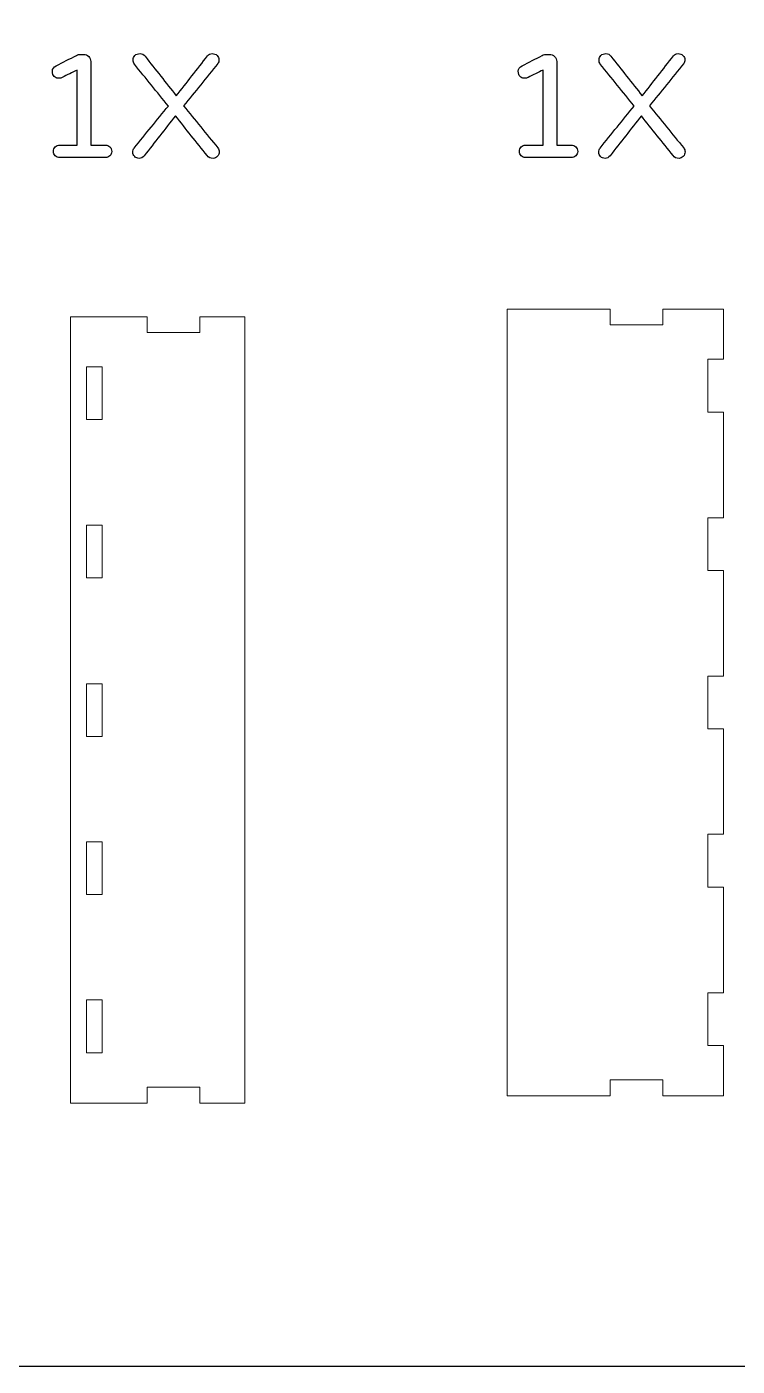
# Model space of a CAD drawing. Header units: inches. Extents: x -4260 to 4460, y -2370 to 2570.
# Drawn here: x 1868 to 3214, y -2370 to 168 of the extents above; entities that cross this region are included whole.
import ezdxf

# ---------------------------------------------------------------- set-up
doc = ezdxf.new("R2010")
doc.units = ezdxf.units.IN
doc.header["$MEASUREMENT"] = 0
doc.layers.add('Default', color=7, linetype='Continuous')

# ---------------------------------------------------------------- blocks, each defined once
blk = doc.blocks.new('block 143')
at = {"layer": 'Default', "color": 18, "lineweight": 20, "true_color": 0x000000}
blk.add_lwpolyline([(1950.4, -1871.9), (2096, -1871.9), (2096, -1841.4), (2195.9, -1841.4), (2195.9, -1871.9), (2280.6, -1871.9), (2280.6, -381.8), (2195.9, -381.8), (2195.9, -411.4), (2096, -411.4), (2096, -381.8), (1950.4, -381.8), (1950.4, -1871.9)], dxfattribs=at)
blk = doc.blocks.new('block 144')
at = {"layer": 'Default', "color": 18, "lineweight": 20, "true_color": 0x000000}
blk.add_lwpolyline([(1980.8, -1676.3), (2010.5, -1676.3), (2010.5, -1776.2)], dxfattribs=at)
blk = doc.blocks.new('block 145')
at = {"layer": 'Default', "color": 18, "lineweight": 20, "true_color": 0x000000}
blk.add_lwpolyline([(2010.5, -1776.2), (1980.8, -1776.2)], dxfattribs=at)
blk = doc.blocks.new('block 146')
at = {"layer": 'Default', "color": 18, "lineweight": 20, "true_color": 0x000000}
blk.add_lwpolyline([(1980.8, -1776.2), (1980.8, -1676.3)], dxfattribs=at)
blk = doc.blocks.new('block 147')
at = {"layer": 'Default', "color": 18, "lineweight": 20, "true_color": 0x000000}
blk.add_lwpolyline([(2010.5, -576.5), (1980.8, -576.5)], dxfattribs=at)
blk = doc.blocks.new('block 148')
at = {"layer": 'Default', "color": 18, "lineweight": 20, "true_color": 0x000000}
blk.add_lwpolyline([(1980.8, -576.5), (1980.8, -476.6)], dxfattribs=at)
blk = doc.blocks.new('block 149')
at = {"layer": 'Default', "color": 18, "lineweight": 20, "true_color": 0x000000}
blk.add_lwpolyline([(1980.8, -476.6), (2010.5, -476.6)], dxfattribs=at)
blk = doc.blocks.new('block 150')
at = {"layer": 'Default', "color": 18, "lineweight": 20, "true_color": 0x000000}
blk.add_lwpolyline([(2010.5, -476.6), (2010.5, -576.5)], dxfattribs=at)
blk = doc.blocks.new('block 151')
at = {"layer": 'Default', "color": 18, "lineweight": 20, "true_color": 0x000000}
blk.add_lwpolyline([(1980.8, -1376.6), (2010.5, -1376.6)], dxfattribs=at)
blk = doc.blocks.new('block 152')
at = {"layer": 'Default', "color": 18, "lineweight": 20, "true_color": 0x000000}
blk.add_lwpolyline([(2010.5, -1376.6), (2010.5, -1476.5)], dxfattribs=at)
blk = doc.blocks.new('block 153')
at = {"layer": 'Default', "color": 18, "lineweight": 20, "true_color": 0x000000}
blk.add_lwpolyline([(2010.5, -1476.5), (1980.8, -1476.5)], dxfattribs=at)
blk = doc.blocks.new('block 154')
at = {"layer": 'Default', "color": 18, "lineweight": 20, "true_color": 0x000000}
blk.add_lwpolyline([(1980.8, -1476.5), (1980.8, -1376.6)], dxfattribs=at)
blk = doc.blocks.new('block 155')
at = {"layer": 'Default', "color": 18, "lineweight": 20, "true_color": 0x000000}
blk.add_lwpolyline([(2010.5, -1176.8), (1980.8, -1176.8)], dxfattribs=at)
blk = doc.blocks.new('block 156')
at = {"layer": 'Default', "color": 18, "lineweight": 20, "true_color": 0x000000}
blk.add_lwpolyline([(1980.8, -1176.8), (1980.8, -1076.9)], dxfattribs=at)
blk = doc.blocks.new('block 157')
at = {"layer": 'Default', "color": 18, "lineweight": 20, "true_color": 0x000000}
blk.add_lwpolyline([(1980.8, -1076.9), (2010.5, -1076.9)], dxfattribs=at)
blk = doc.blocks.new('block 158')
at = {"layer": 'Default', "color": 18, "lineweight": 20, "true_color": 0x000000}
blk.add_lwpolyline([(2010.5, -1076.9), (2010.5, -1176.8)], dxfattribs=at)
blk = doc.blocks.new('block 159')
at = {"layer": 'Default', "color": 18, "lineweight": 20, "true_color": 0x000000}
blk.add_lwpolyline([(1980.8, -776.3), (2010.5, -776.3)], dxfattribs=at)
blk = doc.blocks.new('block 160')
at = {"layer": 'Default', "color": 18, "lineweight": 20, "true_color": 0x000000}
blk.add_lwpolyline([(2010.5, -776.3), (2010.5, -876.2)], dxfattribs=at)
blk = doc.blocks.new('block 161')
at = {"layer": 'Default', "color": 18, "lineweight": 20, "true_color": 0x000000}
blk.add_lwpolyline([(2010.5, -876.2), (1980.8, -876.2)], dxfattribs=at)
blk = doc.blocks.new('block 162')
at = {"layer": 'Default', "color": 18, "lineweight": 20, "true_color": 0x000000}
blk.add_lwpolyline([(1980.8, -876.2), (1980.8, -776.3)], dxfattribs=at)
blk = doc.blocks.new('block 163')
at = {"layer": 'Default', "color": 18, "lineweight": 20, "true_color": 0x000000}
blk.add_lwpolyline([(3187.8, -367.4), (3072.7, -367.4), (3072.7, -397.1), (2972.8, -397.1), (2972.8, -367.4), (2778, -367.4), (2778, -1857.6), (2972.8, -1857.6), (2972.8, -1827.9), (3072.7, -1827.9), (3072.7, -1857.6), (3187.8, -1857.6)], dxfattribs=at)
blk = doc.blocks.new('block 164')
at = {"layer": 'Default', "color": 18, "lineweight": 20, "true_color": 0x000000}
blk.add_lwpolyline([(3187.8, -1857.6), (3187.8, -1762.7)], dxfattribs=at)
blk = doc.blocks.new('block 165')
at = {"layer": 'Default', "color": 18, "lineweight": 20, "true_color": 0x000000}
blk.add_lwpolyline([(3187.8, -1762.7), (3158.2, -1762.7)], dxfattribs=at)
blk = doc.blocks.new('block 166')
at = {"layer": 'Default', "color": 18, "lineweight": 20, "true_color": 0x000000}
blk.add_lwpolyline([(3158.2, -1762.7), (3158.2, -1662.8)], dxfattribs=at)
blk = doc.blocks.new('block 167')
at = {"layer": 'Default', "color": 18, "lineweight": 20, "true_color": 0x000000}
blk.add_lwpolyline([(3158.2, -1662.8), (3187.8, -1662.8)], dxfattribs=at)
blk = doc.blocks.new('block 168')
at = {"layer": 'Default', "color": 18, "lineweight": 20, "true_color": 0x000000}
blk.add_lwpolyline([(3187.8, -1662.8), (3187.8, -1462.2)], dxfattribs=at)
blk = doc.blocks.new('block 169')
at = {"layer": 'Default', "color": 18, "lineweight": 20, "true_color": 0x000000}
blk.add_lwpolyline([(3187.8, -1462.2), (3158.2, -1462.2)], dxfattribs=at)
blk = doc.blocks.new('block 170')
at = {"layer": 'Default', "color": 18, "lineweight": 20, "true_color": 0x000000}
blk.add_lwpolyline([(3158.2, -1462.2), (3158.2, -1362.3)], dxfattribs=at)
blk = doc.blocks.new('block 171')
at = {"layer": 'Default', "color": 18, "lineweight": 20, "true_color": 0x000000}
blk.add_lwpolyline([(3158.2, -1362.3), (3187.8, -1362.3)], dxfattribs=at)
blk = doc.blocks.new('block 172')
at = {"layer": 'Default', "color": 18, "lineweight": 20, "true_color": 0x000000}
blk.add_lwpolyline([(3187.8, -1362.3), (3187.8, -1162.4)], dxfattribs=at)
blk = doc.blocks.new('block 173')
at = {"layer": 'Default', "color": 18, "lineweight": 20, "true_color": 0x000000}
blk.add_lwpolyline([(3187.8, -1162.4), (3158.2, -1162.4)], dxfattribs=at)
blk = doc.blocks.new('block 174')
at = {"layer": 'Default', "color": 18, "lineweight": 20, "true_color": 0x000000}
blk.add_lwpolyline([(3158.2, -1162.4), (3158.2, -1062.5)], dxfattribs=at)
blk = doc.blocks.new('block 175')
at = {"layer": 'Default', "color": 18, "lineweight": 20, "true_color": 0x000000}
blk.add_lwpolyline([(3158.2, -1062.5), (3187.8, -1062.5)], dxfattribs=at)
blk = doc.blocks.new('block 176')
at = {"layer": 'Default', "color": 18, "lineweight": 20, "true_color": 0x000000}
blk.add_lwpolyline([(3187.8, -1062.5), (3187.8, -862.7)], dxfattribs=at)
blk = doc.blocks.new('block 177')
at = {"layer": 'Default', "color": 18, "lineweight": 20, "true_color": 0x000000}
blk.add_lwpolyline([(3187.8, -862.7), (3158.2, -862.7)], dxfattribs=at)
blk = doc.blocks.new('block 178')
at = {"layer": 'Default', "color": 18, "lineweight": 20, "true_color": 0x000000}
blk.add_lwpolyline([(3158.2, -862.7), (3158.2, -762.8)], dxfattribs=at)
blk = doc.blocks.new('block 179')
at = {"layer": 'Default', "color": 18, "lineweight": 20, "true_color": 0x000000}
blk.add_lwpolyline([(3158.2, -762.8), (3187.8, -762.8)], dxfattribs=at)
blk = doc.blocks.new('block 180')
at = {"layer": 'Default', "color": 18, "lineweight": 20, "true_color": 0x000000}
blk.add_lwpolyline([(3187.8, -762.8), (3187.8, -562.2)], dxfattribs=at)
blk = doc.blocks.new('block 181')
at = {"layer": 'Default', "color": 18, "lineweight": 20, "true_color": 0x000000}
blk.add_lwpolyline([(3187.8, -562.2), (3158.2, -562.2), (3158.2, -462.2)], dxfattribs=at)
blk = doc.blocks.new('block 182')
at = {"layer": 'Default', "color": 18, "lineweight": 20, "true_color": 0x000000}
blk.add_lwpolyline([(3158.2, -462.2), (3187.8, -462.2)], dxfattribs=at)
blk = doc.blocks.new('block 183')
at = {"layer": 'Default', "color": 18, "lineweight": 20, "true_color": 0x000000}
blk.add_lwpolyline([(3187.8, -462.2), (3187.8, -367.4)], dxfattribs=at)
blk = doc.blocks.new('block 184')
at = {"layer": 'Default', "color": 18, "lineweight": 25, "true_color": 0x000000}
blk.add_open_spline([(2025.3, -59.8), (2027.7, -62.1), (2028.8, -65), (2028.8, -68.4)], degree=3, dxfattribs=at)
blk = doc.blocks.new('block 185')
at = {"layer": 'Default', "color": 18, "lineweight": 25, "true_color": 0x000000}
blk.add_open_spline([(2028.8, -68.4), (2028.8, -71.7), (2027.7, -74.5), (2025.3, -76.8)], degree=3, dxfattribs=at)
blk = doc.blocks.new('block 186')
at = {"layer": 'Default', "color": 18, "lineweight": 25, "true_color": 0x000000}
blk.add_open_spline([(2025.3, -76.8), (2023, -79), (2020.1, -80.1), (2016.8, -80.1)], degree=3, dxfattribs=at)
blk = doc.blocks.new('block 187')
at = {"layer": 'Default', "color": 18, "lineweight": 25, "true_color": 0x000000}
blk.add_open_spline([(2016.8, -80.1), (1987.9, -80.1), (1959, -80.1), (1930.1, -80.1)], degree=3, dxfattribs=at)
blk = doc.blocks.new('block 188')
at = {"layer": 'Default', "color": 18, "lineweight": 25, "true_color": 0x000000}
blk.add_open_spline([(1930.1, -80.1), (1926.7, -80.1), (1923.9, -79), (1921.7, -76.8)], degree=3, dxfattribs=at)
blk = doc.blocks.new('block 189')
at = {"layer": 'Default', "color": 18, "lineweight": 25, "true_color": 0x000000}
blk.add_open_spline([(1921.7, -76.8), (1919.4, -74.5), (1918.3, -71.7), (1918.3, -68.4)], degree=3, dxfattribs=at)
blk = doc.blocks.new('block 190')
at = {"layer": 'Default', "color": 18, "lineweight": 25, "true_color": 0x000000}
blk.add_open_spline([(1918.3, -68.4), (1918.3, -65), (1919.4, -62.1), (1921.7, -59.8)], degree=3, dxfattribs=at)
blk = doc.blocks.new('block 191')
at = {"layer": 'Default', "color": 18, "lineweight": 25, "true_color": 0x000000}
blk.add_open_spline([(1921.7, -59.8), (1923.9, -57.5), (1926.7, -56.3), (1930.1, -56.3)], degree=3, dxfattribs=at)
blk = doc.blocks.new('block 192')
at = {"layer": 'Default', "color": 18, "lineweight": 25, "true_color": 0x000000}
blk.add_open_spline([(1930.1, -56.3), (1941.2, -56.3), (1952.3, -56.3), (1963.5, -56.3)], degree=3, dxfattribs=at)
blk = doc.blocks.new('block 193')
at = {"layer": 'Default', "color": 18, "lineweight": 25, "true_color": 0x000000}
blk.add_open_spline([(1963.5, -56.3), (1963.5, -8.9), (1963.5, 38.5), (1963.5, 85.9)], degree=3, dxfattribs=at)
blk = doc.blocks.new('block 194')
at = {"layer": 'Default', "color": 18, "lineweight": 25, "true_color": 0x000000}
blk.add_open_spline([(1963.5, 85.9), (1953.9, 81.2), (1944.4, 76.6), (1934.8, 71.9)], degree=3, dxfattribs=at)
blk = doc.blocks.new('block 195')
at = {"layer": 'Default', "color": 18, "lineweight": 25, "true_color": 0x000000}
blk.add_open_spline([(1934.8, 71.9), (1933.9, 71.5), (1933, 71.1), (1932, 70.8)], degree=3, dxfattribs=at)
blk = doc.blocks.new('block 196')
at = {"layer": 'Default', "color": 18, "lineweight": 25, "true_color": 0x000000}
blk.add_open_spline([(1932, 70.8), (1931.1, 70.4), (1929.4, 70.2), (1926.9, 70.2)], degree=3, dxfattribs=at)
blk = doc.blocks.new('block 197')
at = {"layer": 'Default', "color": 18, "lineweight": 25, "true_color": 0x000000}
blk.add_open_spline([(1926.9, 70.2), (1924.3, 70.2), (1921.9, 71.3), (1919.7, 73.6)], degree=3, dxfattribs=at)
blk = doc.blocks.new('block 198')
at = {"layer": 'Default', "color": 18, "lineweight": 25, "true_color": 0x000000}
blk.add_open_spline([(1919.7, 73.6), (1917.5, 75.8), (1916.3, 79.1), (1916.3, 83.5)], degree=3, dxfattribs=at)
blk = doc.blocks.new('block 199')
at = {"layer": 'Default', "color": 18, "lineweight": 25, "true_color": 0x000000}
blk.add_open_spline([(1916.3, 83.5), (1916.3, 87.9), (1918.8, 91.3), (1923.6, 93.8)], degree=3, dxfattribs=at)
blk = doc.blocks.new('block 200')
at = {"layer": 'Default', "color": 18, "lineweight": 25, "true_color": 0x000000}
blk.add_open_spline([(1923.6, 93.8), (1936.3, 100.4), (1949.1, 107), (1961.8, 113.7)], degree=3, dxfattribs=at)
blk = doc.blocks.new('block 201')
at = {"layer": 'Default', "color": 18, "lineweight": 25, "true_color": 0x000000}
blk.add_open_spline([(1961.8, 113.7), (1964.4, 115), (1967, 115.6), (1969.6, 115.6)], degree=3, dxfattribs=at)
blk = doc.blocks.new('block 202')
at = {"layer": 'Default', "color": 18, "lineweight": 25, "true_color": 0x000000}
blk.add_open_spline([(1969.6, 115.6), (1971.6, 115.6), (1973.6, 115.6), (1975.5, 115.6)], degree=3, dxfattribs=at)
blk = doc.blocks.new('block 203')
at = {"layer": 'Default', "color": 18, "lineweight": 25, "true_color": 0x000000}
blk.add_open_spline([(1975.5, 115.6), (1979.3, 115.6), (1982.4, 114.3), (1985.1, 111.7)], degree=3, dxfattribs=at)
blk = doc.blocks.new('block 204')
at = {"layer": 'Default', "color": 18, "lineweight": 25, "true_color": 0x000000}
blk.add_open_spline([(1985.1, 111.7), (1987.7, 109.1), (1989, 105.9), (1989, 102.2)], degree=3, dxfattribs=at)
blk = doc.blocks.new('block 205')
at = {"layer": 'Default', "color": 18, "lineweight": 25, "true_color": 0x000000}
blk.add_open_spline([(1989, 102.2), (1989, 49.4), (1989, -3.5), (1989, -56.3)], degree=3, dxfattribs=at)
blk = doc.blocks.new('block 206')
at = {"layer": 'Default', "color": 18, "lineweight": 25, "true_color": 0x000000}
blk.add_open_spline([(1989, -56.3), (1998.2, -56.3), (2007.5, -56.3), (2016.8, -56.3)], degree=3, dxfattribs=at)
blk = doc.blocks.new('block 207')
at = {"layer": 'Default', "color": 18, "lineweight": 25, "true_color": 0x000000}
blk.add_open_spline([(2016.8, -56.3), (2020.1, -56.3), (2023, -57.5), (2025.3, -59.8)], degree=3, dxfattribs=at)
blk = doc.blocks.new('block 208')
at = {"layer": 'Default', "color": 18, "lineweight": 25, "true_color": 0x000000}
blk.add_open_spline([(2229.7, -61.6), (2231.3, -63.7), (2232.2, -66.3), (2232.2, -69.3)], degree=3, dxfattribs=at)
blk = doc.blocks.new('block 209')
at = {"layer": 'Default', "color": 18, "lineweight": 25, "true_color": 0x000000}
blk.add_open_spline([(2232.2, -69.3), (2232.2, -72.4), (2231.1, -75.2), (2228.8, -77.8)], degree=3, dxfattribs=at)
blk = doc.blocks.new('block 210')
at = {"layer": 'Default', "color": 18, "lineweight": 25, "true_color": 0x000000}
blk.add_open_spline([(2228.8, -77.8), (2226.6, -80.3), (2224, -81.5), (2221, -81.5)], degree=3, dxfattribs=at)
blk = doc.blocks.new('block 211')
at = {"layer": 'Default', "color": 18, "lineweight": 25, "true_color": 0x000000}
blk.add_open_spline([(2221, -81.5), (2215.9, -81.5), (2212.1, -79.8), (2209.5, -76.2)], degree=3, dxfattribs=at)
blk = doc.blocks.new('block 212')
at = {"layer": 'Default', "color": 18, "lineweight": 25, "true_color": 0x000000}
blk.add_open_spline([(2209.5, -76.2), (2189.5, -51.1), (2169.4, -25.9), (2149.4, -0.8)], degree=3, dxfattribs=at)
blk = doc.blocks.new('block 213')
at = {"layer": 'Default', "color": 18, "lineweight": 25, "true_color": 0x000000}
blk.add_open_spline([(2149.4, -0.8), (2129.7, -26), (2110, -51.3), (2090.2, -76.5)], degree=3, dxfattribs=at)
blk = doc.blocks.new('block 214')
at = {"layer": 'Default', "color": 18, "lineweight": 25, "true_color": 0x000000}
blk.add_open_spline([(2090.2, -76.5), (2087.4, -79.9), (2084.3, -81.5), (2080.9, -81.5)], degree=3, dxfattribs=at)
blk = doc.blocks.new('block 215')
at = {"layer": 'Default', "color": 18, "lineweight": 25, "true_color": 0x000000}
blk.add_open_spline([(2080.9, -81.5), (2077.4, -81.5), (2074.5, -80.4), (2072.2, -78)], degree=3, dxfattribs=at)
blk = doc.blocks.new('block 216')
at = {"layer": 'Default', "color": 18, "lineweight": 25, "true_color": 0x000000}
blk.add_open_spline([(2072.2, -78), (2069.8, -75.7), (2068.7, -73), (2068.7, -69.9)], degree=3, dxfattribs=at)
blk = doc.blocks.new('block 217')
at = {"layer": 'Default', "color": 18, "lineweight": 25, "true_color": 0x000000}
blk.add_open_spline([(2068.7, -69.9), (2068.7, -66.8), (2069.5, -64.2), (2071.2, -61.9)], degree=3, dxfattribs=at)
blk = doc.blocks.new('block 218')
at = {"layer": 'Default', "color": 18, "lineweight": 25, "true_color": 0x000000}
blk.add_open_spline([(2071.2, -61.9), (2092.8, -35.4), (2114.4, -8.8), (2136, 17.7)], degree=3, dxfattribs=at)
blk = doc.blocks.new('block 219')
at = {"layer": 'Default', "color": 18, "lineweight": 25, "true_color": 0x000000}
blk.add_open_spline([(2136, 17.7), (2114.6, 44.1), (2093.1, 70.5), (2071.7, 96.9)], degree=3, dxfattribs=at)
blk = doc.blocks.new('block 220')
at = {"layer": 'Default', "color": 18, "lineweight": 25, "true_color": 0x000000}
blk.add_open_spline([(2071.7, 96.9), (2070.1, 99.1), (2069.2, 101.9), (2069.2, 105.1)], degree=3, dxfattribs=at)
blk = doc.blocks.new('block 221')
at = {"layer": 'Default', "color": 18, "lineweight": 25, "true_color": 0x000000}
blk.add_open_spline([(2069.2, 105.1), (2069.2, 108.4), (2070.4, 111.2), (2072.7, 113.5)], degree=3, dxfattribs=at)
blk = doc.blocks.new('block 222')
at = {"layer": 'Default', "color": 18, "lineweight": 25, "true_color": 0x000000}
blk.add_open_spline([(2072.7, 113.5), (2075.1, 115.9), (2078.2, 117), (2082.3, 117)], degree=3, dxfattribs=at)
blk = doc.blocks.new('block 223')
at = {"layer": 'Default', "color": 18, "lineweight": 25, "true_color": 0x000000}
blk.add_open_spline([(2082.3, 117), (2086.3, 117), (2089.5, 115.4), (2091.9, 112)], degree=3, dxfattribs=at)
blk = doc.blocks.new('block 224')
at = {"layer": 'Default', "color": 18, "lineweight": 25, "true_color": 0x000000}
blk.add_open_spline([(2091.9, 112), (2111.7, 86.9), (2131.4, 61.9), (2151.1, 36.8)], degree=3, dxfattribs=at)
blk = doc.blocks.new('block 225')
at = {"layer": 'Default', "color": 18, "lineweight": 25, "true_color": 0x000000}
blk.add_open_spline([(2151.1, 36.8), (2170.8, 62.1), (2190.6, 87.3), (2210.3, 112.6)], degree=3, dxfattribs=at)
blk = doc.blocks.new('block 226')
at = {"layer": 'Default', "color": 18, "lineweight": 25, "true_color": 0x000000}
blk.add_open_spline([(2210.3, 112.6), (2212.4, 115.6), (2215.3, 117), (2219, 117)], degree=3, dxfattribs=at)
blk = doc.blocks.new('block 227')
at = {"layer": 'Default', "color": 18, "lineweight": 25, "true_color": 0x000000}
blk.add_open_spline([(2219, 117), (2222.7, 117), (2225.8, 115.9), (2228.3, 113.5)], degree=3, dxfattribs=at)
blk = doc.blocks.new('block 228')
at = {"layer": 'Default', "color": 18, "lineweight": 25, "true_color": 0x000000}
blk.add_open_spline([(2228.3, 113.5), (2230.7, 111.2), (2231.9, 108.5), (2231.9, 105.5)], degree=3, dxfattribs=at)
blk = doc.blocks.new('block 229')
at = {"layer": 'Default', "color": 18, "lineweight": 25, "true_color": 0x000000}
blk.add_open_spline([(2231.9, 105.5), (2231.9, 102.6), (2231.2, 100), (2229.7, 98)], degree=3, dxfattribs=at)
blk = doc.blocks.new('block 230')
at = {"layer": 'Default', "color": 18, "lineweight": 25, "true_color": 0x000000}
blk.add_open_spline([(2229.7, 98), (2208.1, 71.3), (2186.5, 44.7), (2164.9, 18)], degree=3, dxfattribs=at)
blk = doc.blocks.new('block 231')
at = {"layer": 'Default', "color": 18, "lineweight": 25, "true_color": 0x000000}
blk.add_open_spline([(2164.9, 18), (2186.5, -8.5), (2208.1, -35.1), (2229.7, -61.6)], degree=3, dxfattribs=at)
blk = doc.blocks.new('block 280')
at = {"layer": 'Default', "color": 18, "lineweight": 25, "true_color": 0x000000}
blk.add_open_spline([(3112.3, -61.6), (3114, -63.7), (3114.9, -66.3), (3114.9, -69.3)], degree=3, dxfattribs=at)
blk = doc.blocks.new('block 281')
at = {"layer": 'Default', "color": 18, "lineweight": 25, "true_color": 0x000000}
blk.add_open_spline([(3114.9, -69.3), (3114.9, -72.4), (3113.7, -75.2), (3111.5, -77.8)], degree=3, dxfattribs=at)
blk = doc.blocks.new('block 282')
at = {"layer": 'Default', "color": 18, "lineweight": 25, "true_color": 0x000000}
blk.add_open_spline([(3111.5, -77.8), (3109.2, -80.3), (3106.6, -81.5), (3103.6, -81.5)], degree=3, dxfattribs=at)
blk = doc.blocks.new('block 283')
at = {"layer": 'Default', "color": 18, "lineweight": 25, "true_color": 0x000000}
blk.add_open_spline([(3103.6, -81.5), (3098.6, -81.5), (3094.7, -79.8), (3092.1, -76.2)], degree=3, dxfattribs=at)
blk = doc.blocks.new('block 284')
at = {"layer": 'Default', "color": 18, "lineweight": 25, "true_color": 0x000000}
blk.add_open_spline([(3092.1, -76.2), (3072.1, -51.1), (3052.1, -25.9), (3032.1, -0.8)], degree=3, dxfattribs=at)
blk = doc.blocks.new('block 285')
at = {"layer": 'Default', "color": 18, "lineweight": 25, "true_color": 0x000000}
blk.add_open_spline([(3032.1, -0.8), (3012.4, -26), (2992.6, -51.3), (2972.9, -76.5)], degree=3, dxfattribs=at)
blk = doc.blocks.new('block 286')
at = {"layer": 'Default', "color": 18, "lineweight": 25, "true_color": 0x000000}
blk.add_open_spline([(2972.9, -76.5), (2970.1, -79.9), (2967, -81.5), (2963.5, -81.5)], degree=3, dxfattribs=at)
blk = doc.blocks.new('block 287')
at = {"layer": 'Default', "color": 18, "lineweight": 25, "true_color": 0x000000}
blk.add_open_spline([(2963.5, -81.5), (2960.1, -81.5), (2957.2, -80.4), (2954.8, -78)], degree=3, dxfattribs=at)
blk = doc.blocks.new('block 288')
at = {"layer": 'Default', "color": 18, "lineweight": 25, "true_color": 0x000000}
blk.add_open_spline([(2954.8, -78), (2952.5, -75.7), (2951.3, -73), (2951.3, -69.9)], degree=3, dxfattribs=at)
blk = doc.blocks.new('block 289')
at = {"layer": 'Default', "color": 18, "lineweight": 25, "true_color": 0x000000}
blk.add_open_spline([(2951.3, -69.9), (2951.3, -66.8), (2952.2, -64.2), (2953.8, -61.9)], degree=3, dxfattribs=at)
blk = doc.blocks.new('block 290')
at = {"layer": 'Default', "color": 18, "lineweight": 25, "true_color": 0x000000}
blk.add_open_spline([(2953.8, -61.9), (2975.4, -35.4), (2997, -8.8), (3018.6, 17.7)], degree=3, dxfattribs=at)
blk = doc.blocks.new('block 291')
at = {"layer": 'Default', "color": 18, "lineweight": 25, "true_color": 0x000000}
blk.add_open_spline([(3018.6, 17.7), (2997.2, 44.1), (2975.8, 70.5), (2954.4, 96.9)], degree=3, dxfattribs=at)
blk = doc.blocks.new('block 292')
at = {"layer": 'Default', "color": 18, "lineweight": 25, "true_color": 0x000000}
blk.add_open_spline([(2954.4, 96.9), (2952.7, 99.1), (2951.9, 101.9), (2951.9, 105.1)], degree=3, dxfattribs=at)
blk = doc.blocks.new('block 293')
at = {"layer": 'Default', "color": 18, "lineweight": 25, "true_color": 0x000000}
blk.add_open_spline([(2951.9, 105.1), (2951.9, 108.4), (2953, 111.2), (2955.4, 113.5)], degree=3, dxfattribs=at)
blk = doc.blocks.new('block 294')
at = {"layer": 'Default', "color": 18, "lineweight": 25, "true_color": 0x000000}
blk.add_open_spline([(2955.4, 113.5), (2957.7, 115.9), (2960.9, 117), (2964.9, 117)], degree=3, dxfattribs=at)
blk = doc.blocks.new('block 295')
at = {"layer": 'Default', "color": 18, "lineweight": 25, "true_color": 0x000000}
blk.add_open_spline([(2964.9, 117), (2968.9, 117), (2972.2, 115.4), (2974.6, 112)], degree=3, dxfattribs=at)
blk = doc.blocks.new('block 296')
at = {"layer": 'Default', "color": 18, "lineweight": 25, "true_color": 0x000000}
blk.add_open_spline([(2974.6, 112), (2994.3, 86.9), (3014.1, 61.9), (3033.8, 36.8)], degree=3, dxfattribs=at)
blk = doc.blocks.new('block 297')
at = {"layer": 'Default', "color": 18, "lineweight": 25, "true_color": 0x000000}
blk.add_open_spline([(3033.8, 36.8), (3053.5, 62.1), (3073.2, 87.3), (3093, 112.6)], degree=3, dxfattribs=at)
blk = doc.blocks.new('block 298')
at = {"layer": 'Default', "color": 18, "lineweight": 25, "true_color": 0x000000}
blk.add_open_spline([(3093, 112.6), (3095, 115.6), (3097.9, 117), (3101.7, 117)], degree=3, dxfattribs=at)
blk = doc.blocks.new('block 299')
at = {"layer": 'Default', "color": 18, "lineweight": 25, "true_color": 0x000000}
blk.add_open_spline([(3101.7, 117), (3105.4, 117), (3108.5, 115.9), (3110.9, 113.5)], degree=3, dxfattribs=at)
blk = doc.blocks.new('block 300')
at = {"layer": 'Default', "color": 18, "lineweight": 25, "true_color": 0x000000}
blk.add_open_spline([(3110.9, 113.5), (3113.4, 111.2), (3114.6, 108.5), (3114.6, 105.5)], degree=3, dxfattribs=at)
blk = doc.blocks.new('block 301')
at = {"layer": 'Default', "color": 18, "lineweight": 25, "true_color": 0x000000}
blk.add_open_spline([(3114.6, 105.5), (3114.6, 102.6), (3113.8, 100), (3112.3, 98)], degree=3, dxfattribs=at)
blk = doc.blocks.new('block 302')
at = {"layer": 'Default', "color": 18, "lineweight": 25, "true_color": 0x000000}
blk.add_open_spline([(3112.3, 98), (3090.7, 71.3), (3069.1, 44.7), (3047.5, 18)], degree=3, dxfattribs=at)
blk = doc.blocks.new('block 303')
at = {"layer": 'Default', "color": 18, "lineweight": 25, "true_color": 0x000000}
blk.add_open_spline([(3047.5, 18), (3069.1, -8.5), (3090.7, -35.1), (3112.3, -61.6)], degree=3, dxfattribs=at)
blk = doc.blocks.new('block 304')
at = {"layer": 'Default', "color": 18, "lineweight": 25, "true_color": 0x000000}
blk.add_open_spline([(2908, -59.8), (2910.3, -62.1), (2911.5, -65), (2911.5, -68.4)], degree=3, dxfattribs=at)
blk = doc.blocks.new('block 305')
at = {"layer": 'Default', "color": 18, "lineweight": 25, "true_color": 0x000000}
blk.add_open_spline([(2911.5, -68.4), (2911.5, -71.7), (2910.3, -74.5), (2908, -76.8)], degree=3, dxfattribs=at)
blk = doc.blocks.new('block 306')
at = {"layer": 'Default', "color": 18, "lineweight": 25, "true_color": 0x000000}
blk.add_open_spline([(2908, -76.8), (2905.6, -79), (2902.8, -80.1), (2899.4, -80.1)], degree=3, dxfattribs=at)
blk = doc.blocks.new('block 307')
at = {"layer": 'Default', "color": 18, "lineweight": 25, "true_color": 0x000000}
blk.add_open_spline([(2899.4, -80.1), (2870.5, -80.1), (2841.6, -80.1), (2812.7, -80.1)], degree=3, dxfattribs=at)
blk = doc.blocks.new('block 308')
at = {"layer": 'Default', "color": 18, "lineweight": 25, "true_color": 0x000000}
blk.add_open_spline([(2812.7, -80.1), (2809.4, -80.1), (2806.6, -79), (2804.3, -76.8)], degree=3, dxfattribs=at)
blk = doc.blocks.new('block 309')
at = {"layer": 'Default', "color": 18, "lineweight": 25, "true_color": 0x000000}
blk.add_open_spline([(2804.3, -76.8), (2802.1, -74.5), (2801, -71.7), (2801, -68.4)], degree=3, dxfattribs=at)
blk = doc.blocks.new('block 310')
at = {"layer": 'Default', "color": 18, "lineweight": 25, "true_color": 0x000000}
blk.add_open_spline([(2801, -68.4), (2801, -65), (2802.1, -62.1), (2804.3, -59.8)], degree=3, dxfattribs=at)
blk = doc.blocks.new('block 311')
at = {"layer": 'Default', "color": 18, "lineweight": 25, "true_color": 0x000000}
blk.add_open_spline([(2804.3, -59.8), (2806.6, -57.5), (2809.4, -56.3), (2812.7, -56.3)], degree=3, dxfattribs=at)
blk = doc.blocks.new('block 312')
at = {"layer": 'Default', "color": 18, "lineweight": 25, "true_color": 0x000000}
blk.add_open_spline([(2812.7, -56.3), (2823.9, -56.3), (2835, -56.3), (2846.1, -56.3)], degree=3, dxfattribs=at)
blk = doc.blocks.new('block 313')
at = {"layer": 'Default', "color": 18, "lineweight": 25, "true_color": 0x000000}
blk.add_open_spline([(2846.1, -56.3), (2846.1, -8.9), (2846.1, 38.5), (2846.1, 85.9)], degree=3, dxfattribs=at)
blk = doc.blocks.new('block 314')
at = {"layer": 'Default', "color": 18, "lineweight": 25, "true_color": 0x000000}
blk.add_open_spline([(2846.1, 85.9), (2836.6, 81.2), (2827.1, 76.6), (2817.5, 71.9)], degree=3, dxfattribs=at)
blk = doc.blocks.new('block 315')
at = {"layer": 'Default', "color": 18, "lineweight": 25, "true_color": 0x000000}
blk.add_open_spline([(2817.5, 71.9), (2816.6, 71.5), (2815.6, 71.1), (2814.7, 70.8)], degree=3, dxfattribs=at)
blk = doc.blocks.new('block 316')
at = {"layer": 'Default', "color": 18, "lineweight": 25, "true_color": 0x000000}
blk.add_open_spline([(2814.7, 70.8), (2813.8, 70.4), (2812, 70.2), (2809.5, 70.2)], degree=3, dxfattribs=at)
blk = doc.blocks.new('block 317')
at = {"layer": 'Default', "color": 18, "lineweight": 25, "true_color": 0x000000}
blk.add_open_spline([(2809.5, 70.2), (2807, 70.2), (2804.6, 71.3), (2802.4, 73.6)], degree=3, dxfattribs=at)
blk = doc.blocks.new('block 318')
at = {"layer": 'Default', "color": 18, "lineweight": 25, "true_color": 0x000000}
blk.add_open_spline([(2802.4, 73.6), (2800.1, 75.8), (2799, 79.1), (2799, 83.5)], degree=3, dxfattribs=at)
blk = doc.blocks.new('block 319')
at = {"layer": 'Default', "color": 18, "lineweight": 25, "true_color": 0x000000}
blk.add_open_spline([(2799, 83.5), (2799, 87.9), (2801.4, 91.3), (2806.3, 93.8)], degree=3, dxfattribs=at)
blk = doc.blocks.new('block 320')
at = {"layer": 'Default', "color": 18, "lineweight": 25, "true_color": 0x000000}
blk.add_open_spline([(2806.3, 93.8), (2819, 100.4), (2831.7, 107), (2844.4, 113.7)], degree=3, dxfattribs=at)
blk = doc.blocks.new('block 321')
at = {"layer": 'Default', "color": 18, "lineweight": 25, "true_color": 0x000000}
blk.add_open_spline([(2844.4, 113.7), (2847.1, 115), (2849.7, 115.6), (2852.3, 115.6)], degree=3, dxfattribs=at)
blk = doc.blocks.new('block 322')
at = {"layer": 'Default', "color": 18, "lineweight": 25, "true_color": 0x000000}
blk.add_open_spline([(2852.3, 115.6), (2854.3, 115.6), (2856.2, 115.6), (2858.2, 115.6)], degree=3, dxfattribs=at)
blk = doc.blocks.new('block 323')
at = {"layer": 'Default', "color": 18, "lineweight": 25, "true_color": 0x000000}
blk.add_open_spline([(2858.2, 115.6), (2861.9, 115.6), (2865.1, 114.3), (2867.7, 111.7)], degree=3, dxfattribs=at)
blk = doc.blocks.new('block 324')
at = {"layer": 'Default', "color": 18, "lineweight": 25, "true_color": 0x000000}
blk.add_open_spline([(2867.7, 111.7), (2870.3, 109.1), (2871.7, 105.9), (2871.7, 102.2)], degree=3, dxfattribs=at)
blk = doc.blocks.new('block 325')
at = {"layer": 'Default', "color": 18, "lineweight": 25, "true_color": 0x000000}
blk.add_open_spline([(2871.7, 102.2), (2871.7, 49.4), (2871.7, -3.5), (2871.7, -56.3)], degree=3, dxfattribs=at)
blk = doc.blocks.new('block 326')
at = {"layer": 'Default', "color": 18, "lineweight": 25, "true_color": 0x000000}
blk.add_open_spline([(2871.7, -56.3), (2880.9, -56.3), (2890.2, -56.3), (2899.4, -56.3)], degree=3, dxfattribs=at)
blk = doc.blocks.new('block 327')
at = {"layer": 'Default', "color": 18, "lineweight": 25, "true_color": 0x000000}
blk.add_open_spline([(2899.4, -56.3), (2902.8, -56.3), (2905.6, -57.5), (2908, -59.8)], degree=3, dxfattribs=at)
blk = doc.blocks.new('block 645')
at = {"layer": 'Default', "color": 18, "lineweight": 25, "true_color": 0x000000}
blk.add_lwpolyline([(-4260.1, -2370.3), (4459.8, -2370.3), (4459.8, 2569.9), (-4260.1, 2569.9), (-4260.1, -2370.3)], dxfattribs=at)

msp = doc.modelspace()

# ---------------------------------------------------------------- block references
at = {"layer": 'Default'}
for name in ['block 645', 'block 200', 'block 201', 'block 202', 'block 203', 'block 204', 'block 205', 'block 221', 'block 220', 'block 222', 'block 223', 'block 224', 'block 225', 'block 226', 'block 227', 'block 228', 'block 229', 'block 320', 'block 321', 'block 322', 'block 323', 'block 324', 'block 325', 'block 293', 'block 292', 'block 294', 'block 295', 'block 296', 'block 297', 'block 298', 'block 299', 'block 300', 'block 301', 'block 199', 'block 198', 'block 194', 'block 193', 'block 219', 'block 230', 'block 319', 'block 318', 'block 314', 'block 313', 'block 291', 'block 302', 'block 197', 'block 196', 'block 195', 'block 317', 'block 316', 'block 315', 'block 218', 'block 231', 'block 290', 'block 303', 'block 213', 'block 212', 'block 285', 'block 284', 'block 190', 'block 189', 'block 191', 'block 192', 'block 206', 'block 207', 'block 184', 'block 185', 'block 217', 'block 216', 'block 209', 'block 208', 'block 310', 'block 309', 'block 311', 'block 312', 'block 326', 'block 327', 'block 304', 'block 305', 'block 289', 'block 288', 'block 281', 'block 280', 'block 188', 'block 187', 'block 186', 'block 215', 'block 214', 'block 211', 'block 210', 'block 308', 'block 307', 'block 306', 'block 287', 'block 286', 'block 283', 'block 282', 'block 163', 'block 183', 'block 143', 'block 148', 'block 149', 'block 150', 'block 181', 'block 182', 'block 147', 'block 180', 'block 159', 'block 162', 'block 160', 'block 178', 'block 179', 'block 177', 'block 176', 'block 161', 'block 174', 'block 175', 'block 156', 'block 157', 'block 158', 'block 173', 'block 172', 'block 155', 'block 170', 'block 171', 'block 151', 'block 154', 'block 152', 'block 169', 'block 168', 'block 153', 'block 166', 'block 167', 'block 144', 'block 146', 'block 145', 'block 165', 'block 164']:
    msp.add_blockref(name, (0, 0), dxfattribs=at)

doc.saveas('drawing.dxf')
